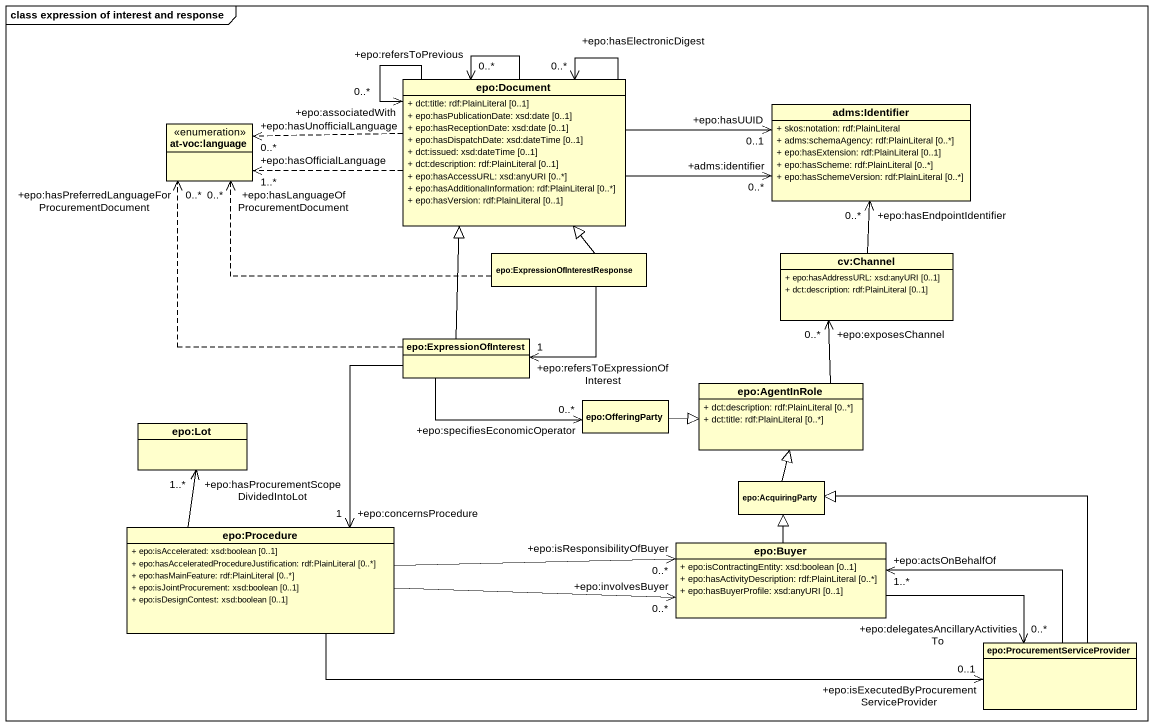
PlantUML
@startuml
mainframe class expression of interest and response
hide circle
hide empty members
skinparam classAttributeIconSize 0
class "epo:Document" as epo_Document {
  + dct:title: rdf:PlainLiteral [0..1]
  + epo:hasPublicationDate: xsd:date [0..1]
  + epo:hasReceptionDate: xsd:date [0..1]
  + epo:hasDispatchDate: xsd:dateTime [0..1]
  + dct:issued: xsd:dateTime [0..1]
  + dct:description: rdf:PlainLiteral [0..1]
  + epo:hasAccessURL: xsd:anyURI [0..*]
  + epo:hasAdditionalInformation: rdf:PlainLiteral [0..*]
  + epo:hasVersion: rdf:PlainLiteral [0..1]
}
enum "at-voc:language" as at_voc_language
class "adms:Identifier" as adms_Identifier {
  + skos:notation: rdf:PlainLiteral
  + adms:schemaAgency: rdf:PlainLiteral [0..*]
  + epo:hasExtension: rdf:PlainLiteral [0..1]
  + epo:hasScheme: rdf:PlainLiteral [0..*]
  + epo:hasSchemeVersion: rdf:PlainLiteral [0..*]
}
class "epo:ExpressionOfInterestResponse" as epo_ExpressionOfInterestResp
class "cv:Channel" as cv_Channel {
  + epo:hasAddressURL: xsd:anyURI [0..1]
  + dct:description: rdf:PlainLiteral [0..1]
}
class "epo:ExpressionOfInterest" as epo_ExpressionOfInterest
class "epo:AgentInRole" as epo_AgentInRole {
  + dct:description: rdf:PlainLiteral [0..*]
  + dct:title: rdf:PlainLiteral [0..*]
}
class "epo:Lot" as epo_Lot
class "epo:OfferingParty" as epo_OfferingParty
class "epo:AcquiringParty" as epo_AcquiringParty
class "epo:Procedure" as epo_Procedure {
  + epo:isAccelerated: xsd:boolean [0..1]
  + epo:hasAcceleratedProcedureJustification: rdf:PlainLiteral [0..*]
  + epo:hasMainFeature: rdf:PlainLiteral [0..*]
  + epo:isJointProcurement: xsd:boolean [0..1]
  + epo:isDesignContest: xsd:boolean [0..1]
}
class "epo:Buyer" as epo_Buyer {
  + epo:isContractingEntity: xsd:boolean [0..1]
  + epo:hasActivityDescription: rdf:PlainLiteral [0..*]
  + epo:hasBuyerProfile: xsd:anyURI [0..1]
}
class "epo:ProcurementServiceProvider" as epo_ProcurementServiceProvid
epo_Document --> "+epo:associatedWith\n0..*" epo_Document
epo_Document --> "+epo:hasElectronicDigest\n0..*" epo_Document
epo_Document --> "+epo:refersToPrevious\n0..*" epo_Document
epo_Document .left.> "+epo:hasOfficialLanguage\n1..*" at_voc_language
epo_Document .left.> "+epo:hasUnofficialLanguage\n0..*" at_voc_language
epo_Document -right-> "+epo:hasUUID\n0..1" adms_Identifier
epo_Document -right-> "+adms:identifier\n0..*" adms_Identifier
epo_ExpressionOfInterestResp -up-|> epo_Document
epo_ExpressionOfInterestResp .left.> "+epo:hasLanguageOfProcurementDocument\n0..*" at_voc_language
epo_ExpressionOfInterestResp --> "+epo:refersToExpressionOfInterest\n1" epo_ExpressionOfInterest
cv_Channel -up-> "+epo:hasEndpointIdentifier\n0..*" adms_Identifier
epo_ExpressionOfInterest -up-|> epo_Document
epo_ExpressionOfInterest .up.> "+epo:hasPreferredLanguageForProcurementDocument\n0..*" at_voc_language
epo_ExpressionOfInterest -right-> "+epo:specifiesEconomicOperator\n0..*" epo_OfferingParty
epo_ExpressionOfInterest --> "+epo:concernsProcedure\n1" epo_Procedure
epo_AgentInRole -up-> "+epo:exposesChannel\n0..*" cv_Channel
epo_OfferingParty -right-|> epo_AgentInRole
epo_AcquiringParty -up-|> epo_AgentInRole
epo_Procedure -up-> "+epo:hasProcurementScopeDividedIntoLot\n1..*" epo_Lot
epo_Procedure -right-> "+epo:involvesBuyer\n0..*" epo_Buyer
epo_Procedure -right-> "+epo:isResponsibilityOfBuyer\n0..*" epo_Buyer
epo_Procedure -right-> "+epo:isExecutedByProcurementServiceProvider\n0..1" epo_ProcurementServiceProvid
epo_Buyer -up-|> epo_AcquiringParty
epo_Buyer -right-> "+epo:delegatesAncillaryActivitiesTo\n0..*" epo_ProcurementServiceProvid
epo_ProcurementServiceProvid -up-|> epo_AcquiringParty
epo_ProcurementServiceProvid -left-> "+epo:actsOnBehalfOf\n1..*" epo_Buyer
@enduml
